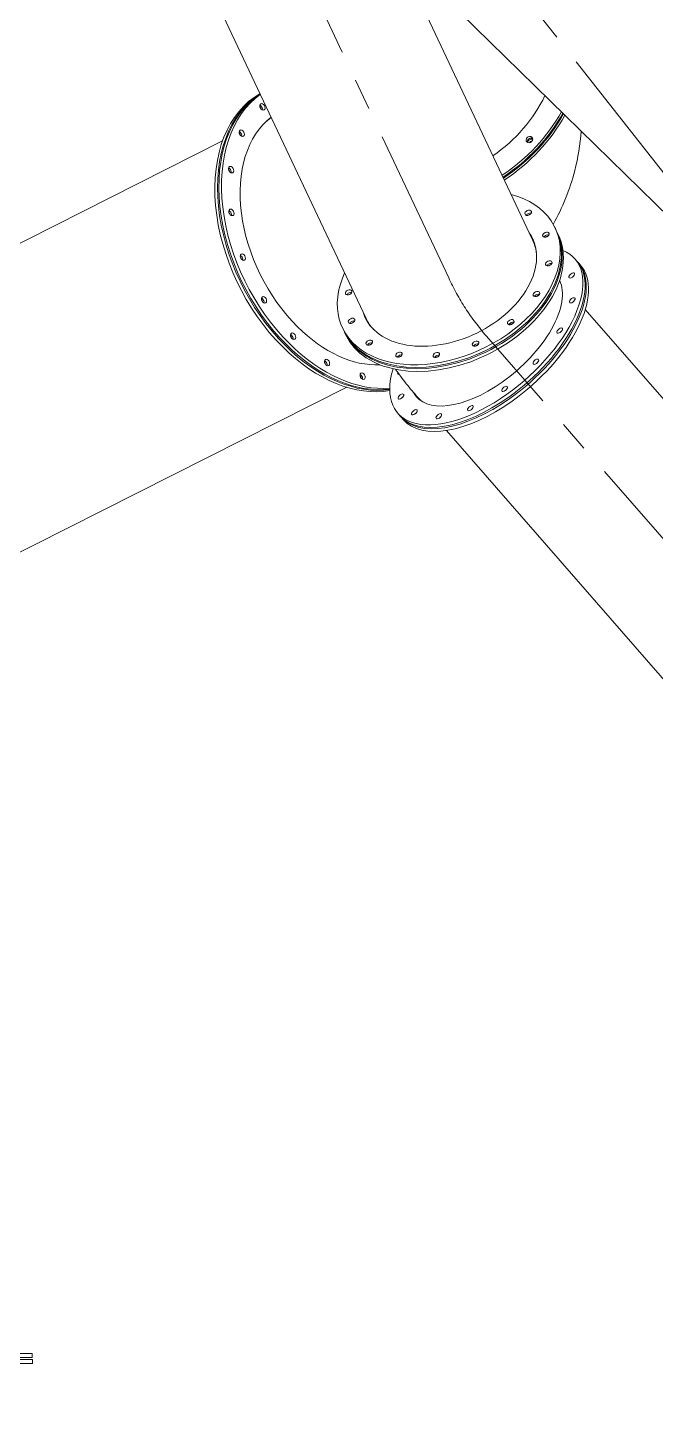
# Model space of a CAD drawing. Header units: inches. Extents: x -350577 to -266477, y -437959 to -377535.
# Drawn here: x -308458 to -307202, y -395670 to -392874 of the extents above; entities that cross this region are included whole.
import ezdxf

# ---------------------------------------------------------------- set-up
doc = ezdxf.new("R2010")
doc.units = ezdxf.units.IN
doc.header["$MEASUREMENT"] = 0
doc.linetypes.add('CENTER', pattern=[2, 1.25, -0.25, 0.25, -0.25])
doc.layers.add('CENTER       (itatec)', color=4, linetype='CENTER', lineweight=9)
doc.layers.add('ORGINAL (itatec)', color=3, linetype='Continuous', lineweight=9)

msp = doc.modelspace()

# ---------------------------------------------------------------- linework, layer by layer
at = {"layer": 'CENTER       (itatec)', "ltscale": 250}
for points in [[(-304979.7, -397738.8), (-304979.7, -396671.6, 0.173563), (-305126.8, -396260.4), (-307539.7, -393491.5, -0.071776), (-307615, -393374.9), (-308231, -392068.1), (-309404, -390275.3, -0.100144), (-309725.5, -389470), (-310519.6, -386675.4), (-310739.3, -385902.4, 0.252098), (-311567.9, -385049.3), (-313670.7, -384418.7)], [(-306429.3, -394816.5), (-306429.3, -394054, 0.167061), (-306577.4, -393623.1, 0.397737), (-306857.2, -393580.4), (-308163.3, -391922, -0.062572), (-308266.2, -391751.2), (-308870, -388198)]]:
    msp.add_lwpolyline(points, format="xyb", dxfattribs=at)
at = {"layer": 'ORGINAL (itatec)', "extrusion": (0, 1, 0)}
for p, q in [((-307037.1, -393387.4), (-307998, -392446.1)), ((-307780.6, -393456.3), (-308189, -392590.4)), ((-307446.9, -393298.9), (-307721.2, -392717.2)), ((-309087.7, -393614.8), (-308068, -393100.6)), ((-307402, -393274.4), (-307399.5, -393279.8)), ((-307398.2, -393282.5), (-307395.7, -393287.9)), ((-307362.2, -393336.8), (-307357.6, -393342)), ((-307355.3, -393344.6), (-307350.8, -393349.8)), ((-306604.8, -394283.5), (-307341.4, -393438.3)), ((-307828, -393475.3), (-307825.5, -393480.7)), ((-307824.2, -393483.4), (-307821.7, -393488.8)), ((-308838.7, -394108.6), (-307819, -393594.3)), ((-307717.3, -393646.2), (-307712.7, -393651.4)), ((-307710.4, -393654), (-307705.9, -393659.3)), ((-306852.8, -394560.6), (-307619.5, -393680.7)), ((-308449.5, -395530.3), (-308509.5, -395530.3)), ((-308509.5, -395538.3), (-308449.5, -395538.3)), ((-308449.5, -395538.3), (-308449.5, -395530.3)), ((-308449.1, -395542.3), (-308509.1, -395542.3)), ((-308509.1, -395550.3), (-308449.1, -395550.3)), ((-308449.1, -395550.3), (-308449.1, -395542.3))]:
    msp.add_line(p, q, dxfattribs=at)
at = {"layer": 'ORGINAL (itatec)', "extrusion": (0, 0, -1)}
for centre, major_axis, ratio, start_param, end_param in [((-307838.8, -393294.6), (-147.5, 292.4), 0.668123, -2.034042, -0.035297), ((-307833.5, -393292), (-147.5, 292.4), 0.668123, -2.034042, -0.062587), ((-307830.8, -393290.6), (-147.5, 292.4), 0.668123, -2.034042, -0.076259), ((-307825.5, -393287.9), (-147.5, 292.4), 0.668123, -2.034042, -0.103672), ((-307988.3, -393032.3), (-3.15, 6.25), 0.668123, -5.175634, 1.107551), ((-307996.3, -393036.3), (3.15, -6.25), 0.668123, -1.87344, -1.268152), ((-307662.7, -392936.5), (-274, -179.3), 0.853518, -2.1198, -1.57697), ((-307660.4, -392940), (-274, -179.3), 0.853518, -2.122742, -1.575191), ((-307659.3, -392941.8), (-274, -179.3), 0.853518, -2.124215, -1.574302), ((-307657, -392945.3), (-274, -179.3), 0.853518, -2.127162, -1.572524), ((-308029.6, -393085.3), (-3.15, 6.25), 0.668123, -5.175634, 1.107551), ((-308037.6, -393089.3), (3.15, -6.25), 0.668123, -1.87344, -1.268152), ((-307453.5, -393097.9), (-5.86, -3.83), 0.853518, -3.743918656468232, 2.539266650711354), ((-307450.1, -393103.2), (5.86, 3.83), 0.853518, -2.590902, -0.602326), ((-307450.1, -393103.2), (5.86, 3.83), 0.853518, -0.602326, -0.55069), ((-308051, -393158.2), (-3.15, 6.25), 0.668123, -5.175634, 1.107551), ((-308059, -393162.2), (3.15, -6.25), 0.668123, -1.87344, -1.268152), ((-307615, -393374.9), (213, 100.4), 0.668336, -0.670615, 1.606401), ((-308050.3, -393243.8), (-3.15, 6.25), 0.668123, -5.175634, 1.107551), ((-308058.2, -393247.8), (3.15, -6.25), 0.668123, -1.87344, -1.268152), ((-307455.8, -393244.7), (-6.33, -2.99), 0.668336, -4.676784, 1.606401), ((-307452, -393252.8), (6.33, 2.99), 0.668336, -1.535191, -1.266312), ((-307452, -393252.8), (6.33, 2.99), 0.668336, -1.875281, -1.535191), ((-307612.5, -393380.3), (213, 100.4), 0.668336, 0, 1.606401), ((-307611.2, -393382.9), (213, 100.4), 0.668336, -0.009452, 1.606401), ((-307608.7, -393388.3), (213, 100.4), 0.668336, 0, 1.606401), ((-307420.3, -393288.7), (-6.33, -2.99), 0.668336, -4.676784, 1.606401), ((-307416.5, -393296.7), (6.33, 2.99), 0.668336, -1.875281, -1.535191), ((-307416.5, -393296.7), (6.33, 2.99), 0.668336, -1.535191, -1.266312), ((-308027.5, -393333.7), (-3.15, 6.25), 0.668123, -5.175634, 1.107551), ((-307539.7, -393491.5), (177.5, 154.7), 0.497913, -0.246701, 1.769902), ((-308035.5, -393337.7), (3.15, -6.25), 0.668123, -1.87344, -1.268152), ((-307535.2, -393496.7), (177.5, 154.7), 0.497913, 0, 1.769902), ((-307532.9, -393499.3), (177.5, 154.7), 0.497913, -0.014792, 1.769902), ((-307528.3, -393504.6), (177.5, 154.7), 0.497913, 0, 1.769902), ((-307414.6, -393345.7), (-6.33, -2.99), 0.668336, -4.676784, 1.606401), ((-307410.8, -393353.8), (6.33, 2.99), 0.668336, -1.875281, -1.535191), ((-307410.8, -393353.8), (6.33, 2.99), 0.668336, -1.535191, -1.266312), ((-307615, -393374.9), (-213, -100.4), 0.668336, -1.535191, 0.670615), ((-307368.5, -393370.1), (-5.28, -4.6), 0.497913, -4.513283745219065, 1.769901561960522), ((-307985, -393419.1), (-3.15, 6.25), 0.668123, -5.175634, 1.107551), ((-307815.5, -393404), (-6.33, -2.99), 0.668336, -4.676784, 1.606401), ((-307811.7, -393412.1), (6.33, 2.99), 0.668336, -1.875281, -1.535191), ((-307811.7, -393412.1), (6.33, 2.99), 0.668336, -1.535191, -1.266312), ((-307439.3, -393407.2), (-6.33, -2.99), 0.668336, -4.676784, 1.606401), ((-307435.5, -393415.3), (6.33, 2.99), 0.668336, -1.875281, -1.535191), ((-307435.5, -393415.3), (6.33, 2.99), 0.668336, -1.535191, -1.266312), ((-307367.6, -393420), (-5.28, -4.6), 0.497913, -4.513283745219065, 1.769901561960522), ((-307993, -393423.2), (3.15, -6.25), 0.668123, -1.87344, -1.268152), ((-307809.7, -393461.1), (-6.33, -2.99), 0.668336, -4.676784, 1.606401), ((-307805.9, -393469.2), (6.33, 2.99), 0.668336, -1.875281, -1.535191), ((-307805.9, -393469.2), (6.33, 2.99), 0.668336, -1.535191, -1.266312), ((-307490.8, -393463.8), (-6.33, -2.99), 0.668336, -4.676784, 1.606401), ((-307487, -393471.8), (6.33, 2.99), 0.668336, -1.875281, -1.535191), ((-307487, -393471.8), (6.33, 2.99), 0.668336, -1.535191, -1.266312), ((-307926.9, -393491.7), (-3.15, 6.25), 0.668123, -5.175634, 1.107551), ((-307934.9, -393495.7), (3.15, -6.25), 0.668123, -1.87344, -1.268152), ((-307612.5, -393380.3), (-213, -100.4), 0.668336, -1.535191, 0), ((-307611.2, -393382.9), (-213, -100.4), 0.668336, -1.535191, 0.009452), ((-307608.7, -393388.3), (-213, -100.4), 0.668336, -1.535191, 0), ((-307774.3, -393505), (-6.33, -2.99), 0.668336, -4.676784, 1.606401), ((-307392.8, -393480.7), (-5.28, -4.6), 0.497913, -4.513283745219065, 1.769901561960522), ((-307838.8, -393294.6), (147.5, -292.4), 0.668123, 0.200773, 1.107551), ((-307833.5, -393292), (147.5, -292.4), 0.668123, 0.224838, 1.107551), ((-307830.8, -393290.6), (147.5, -292.4), 0.668123, 0.236717, 1.107551), ((-307825.5, -393287.9), (147.5, -292.4), 0.668123, 0.260158, 1.107551), ((-307770.5, -393513.1), (6.33, 2.99), 0.668336, -1.875281, -1.535191), ((-307770.5, -393513.1), (6.33, 2.99), 0.668336, -1.535191, -1.266312), ((-307714.6, -393529.1), (-6.33, -2.99), 0.668336, -4.676784, 1.606401), ((-307639.8, -393529.7), (-6.33, -2.99), 0.668336, -4.676784, 1.606401), ((-307561.2, -393506.8), (-6.33, -2.99), 0.668336, -4.676784, 1.606401), ((-307557.4, -393514.9), (6.33, 2.99), 0.668336, -1.875281, -1.535191), ((-307557.4, -393514.9), (6.33, 2.99), 0.668336, -1.535191, -1.266312), ((-307858.8, -393544.4), (-3.15, 6.25), 0.668123, -5.175634, 1.107551), ((-307866.8, -393548.4), (3.15, -6.25), 0.668123, -1.87344, -1.268152), ((-307710.8, -393537.2), (6.33, 2.99), 0.668336, -1.875281, -1.535191), ((-307710.8, -393537.2), (6.33, 2.99), 0.668336, -1.535191, -1.266312), ((-307636, -393537.8), (6.33, 2.99), 0.668336, -1.875281, -1.535191), ((-307636, -393537.8), (6.33, 2.99), 0.668336, -1.535191, -1.266312), ((-307440.5, -393543), (-5.28, -4.6), 0.497913, -4.513283745219065, 1.769901561960522), ((-307787.5, -393571.9), (-3.15, 6.25), 0.668123, -5.175634, 1.107551), ((-307795.5, -393575.9), (3.15, -6.25), 0.668123, -1.87344, -1.268152), ((-307539.7, -393491.5), (-177.5, -154.7), 0.497913, -1.371691, 0.673473), ((-307711.9, -393563), (-5.28, -4.6), 0.497913, -0.713027, 0.798111), ((-307710.9, -393612.8), (-5.28, -4.6), 0.497913, -4.513283745219065, 1.769901561960522), ((-307503.2, -393597.5), (-5.28, -4.6), 0.497913, -4.513283745219065, 1.769901561960522), ((-307535.2, -393496.7), (-177.5, -154.7), 0.497913, -1.371691, 0), ((-307532.9, -393499.3), (-177.5, -154.7), 0.497913, -1.371691, 0.014792), ((-307528.3, -393504.6), (-177.5, -154.7), 0.497913, -1.371691, 0), ((-307683.9, -393644.2), (-5.28, -4.6), 0.497913, -4.513283745219065, 1.769901561960522), ((-307571.5, -393635.9), (-5.28, -4.6), 0.497913, -4.513283745219065, 1.769901561960522), ((-307634.9, -393652.3), (-5.28, -4.6), 0.497913, -4.513283745219065, 1.769901561960522)]:
    msp.add_ellipse(centre, major_axis=major_axis, ratio=ratio, start_param=start_param, end_param=end_param, dxfattribs=at)
at = {"layer": 'ORGINAL (itatec)'}
for centre, major_axis, ratio, start_param, end_param in [((-307662.7, -392936.5), (232.2, 151.9), 0.853518, -1.541983, -0.952243), ((-307993.6, -393034.9), (-3.15, 6.25), 0.668123, -1.107551, -0.68978), ((-307993.6, -393034.9), (-3.15, 6.25), 0.668123, -2.451812, -1.107551), ((-307825.5, -393287.9), (-125, 247.8), 0.668123, 0.129702, 2.034042), ((-307828.1, -393289.3), (-124.5, 246.9), 0.668123, 0.11401, 0.218575), ((-308035, -393088), (-3.15, 6.25), 0.668123, -1.107551, -0.68978), ((-308035, -393088), (-3.15, 6.25), 0.668123, -2.451812, -1.107551), ((-307451.2, -393101.4), (-5.86, -3.83), 0.853518, -2.539267, -0.356344), ((-307447.8, -393106.7), (-5.86, -3.83), 0.853518, -2.082061, -1.059531), ((-307451.2, -393101.4), (5.86, 3.83), 0.853518, 0.356344, 0.602326), ((-308056.3, -393160.9), (-3.15, 6.25), 0.668123, -1.107551, -0.68978), ((-308056.3, -393160.9), (-3.15, 6.25), 0.668123, -2.451812, -1.107551), ((-308055.6, -393246.5), (-3.15, 6.25), 0.668123, -1.107551, -0.68978), ((-308055.6, -393246.5), (-3.15, 6.25), 0.668123, -2.451812, -1.107551), ((-307453.2, -393250.1), (-6.33, -2.99), 0.668336, -1.606401, -0.689305), ((-307453.2, -393250.1), (-6.33, -2.99), 0.668336, -2.452288, -1.606401), ((-307615, -393374.9), (167.8, 79.1), 0.668336, -1.606401, 0.103882), ((-307612.5, -393380.3), (167.8, 79.1), 0.668336, 0.024002, 0.103882), ((-307611.2, -393382.9), (167.8, 79.1), 0.668336, 0.036008, 0.103882), ((-307608.7, -393388.3), (167.8, 79.1), 0.668336, 0.060036, 0.103882), ((-307613.8, -393377.6), (166.9, 78.7), 0.668336, -0.21481, 0), ((-307610, -393385.6), (166.9, 78.7), 0.668336, -0.008046, 0.036203), ((-307417.8, -393294), (-6.33, -2.99), 0.668336, -1.606401, -0.689305), ((-307417.8, -393294), (-6.33, -2.99), 0.668336, -2.452288, -1.606401), ((-308032.8, -393336.4), (-3.15, 6.25), 0.668123, -1.107551, -0.68978), ((-308032.8, -393336.4), (-3.15, 6.25), 0.668123, -2.451812, -1.107551), ((-307412, -393351.1), (-6.33, -2.99), 0.668336, -1.606401, -0.689305), ((-307412, -393351.1), (-6.33, -2.99), 0.668336, -2.452288, -1.606401), ((-307539.7, -393491.5), (139.9, 121.9), 0.497913, -1.769902, -0.134995), ((-307537.4, -393494.1), (139.1, 121.2), 0.497913, -0.125373, -0.099113), ((-307364, -393375.4), (-5.28, -4.6), 0.497913, -1.668083, -1.47351), ((-307990.3, -393421.8), (-3.15, 6.25), 0.668123, -1.107551, -0.68978), ((-307813, -393409.4), (-6.33, -2.99), 0.668336, -1.606401, -0.689305), ((-307813, -393409.4), (-6.33, -2.99), 0.668336, -2.452288, -1.606401), ((-307436.8, -393412.6), (-6.33, -2.99), 0.668336, -1.606401, -0.689305), ((-307436.8, -393412.6), (-6.33, -2.99), 0.668336, -2.452288, -1.606401), ((-307990.3, -393421.8), (-3.15, 6.25), 0.668123, -2.451812, -1.107551), ((-307615, -393374.9), (-167.8, -79.1), 0.668336, -0.103882, 1.535191), ((-307363, -393425.2), (-5.28, -4.6), 0.497913, -1.668083, -1.47351), ((-307807.2, -393466.5), (-6.33, -2.99), 0.668336, -1.606401, -0.689305), ((-307807.2, -393466.5), (-6.33, -2.99), 0.668336, -2.452288, -1.606401), ((-307612.5, -393380.3), (-167.8, -79.1), 0.668336, -0.103882, -0.024002), ((-307611.2, -393382.9), (-167.8, -79.1), 0.668336, -0.103882, -0.036008), ((-307608.7, -393388.3), (-167.8, -79.1), 0.668336, -0.103882, -0.060036), ((-307613.8, -393377.6), (-166.9, -78.7), 0.668336, 0, 0.21481), ((-307610, -393385.6), (-166.9, -78.7), 0.668336, -0.036203, 0.008046), ((-307488.3, -393469.1), (-6.33, -2.99), 0.668336, -1.606401, -0.689305), ((-307488.3, -393469.1), (-6.33, -2.99), 0.668336, -2.452288, -1.606401), ((-307932.2, -393494.4), (-3.15, 6.25), 0.668123, -1.107551, -0.68978), ((-307932.2, -393494.4), (-3.15, 6.25), 0.668123, -2.451812, -1.107551), ((-307825.5, -393287.9), (125, -247.8), 0.668123, -1.107551, -0.289655), ((-307388.3, -393485.9), (-5.28, -4.6), 0.497913, -1.668083, -1.47351), ((-307771.8, -393510.4), (-6.33, -2.99), 0.668336, -1.606401, -0.689305), ((-307771.8, -393510.4), (-6.33, -2.99), 0.668336, -2.452288, -1.606401), ((-307558.7, -393512.2), (-6.33, -2.99), 0.668336, -1.606401, -0.689305), ((-307558.7, -393512.2), (-6.33, -2.99), 0.668336, -2.452288, -1.606401), ((-307864.1, -393547), (-3.15, 6.25), 0.668123, -1.107551, -0.68978), ((-307864.1, -393547), (-3.15, 6.25), 0.668123, -2.451812, -1.107551), ((-307712.1, -393534.5), (-6.33, -2.99), 0.668336, -1.606401, -0.689305), ((-307712.1, -393534.5), (-6.33, -2.99), 0.668336, -2.452288, -1.606401), ((-307637.3, -393535.1), (-6.33, -2.99), 0.668336, -1.606401, -0.689305), ((-307637.3, -393535.1), (-6.33, -2.99), 0.668336, -2.452288, -1.606401), ((-307435.9, -393548.3), (-5.28, -4.6), 0.497913, -1.668083, -1.47351), ((-307792.8, -393574.6), (-3.15, 6.25), 0.668123, -1.107551, -0.68978), ((-307792.8, -393574.6), (-3.15, 6.25), 0.668123, -2.451812, -1.107551), ((-307539.7, -393491.5), (-139.9, -121.9), 0.497913, -0.109944, 1.371691), ((-307535.2, -393496.7), (-139.9, -121.9), 0.497913, -0.105176, -0.037566), ((-307498.6, -393602.8), (-5.28, -4.6), 0.497913, -1.668083, -1.47351), ((-307706.4, -393618.1), (-5.28, -4.6), 0.497913, -1.668083, -1.47351), ((-307532.9, -393499.3), (-139.9, -121.9), 0.497913, -0.104119, -0.056366), ((-307537.4, -393494.1), (-139.1, -121.2), 0.497913, 0, 0.125373), ((-307528.3, -393504.6), (-139.9, -121.9), 0.497913, -0.111131, -0.094032), ((-307530.6, -393501.9), (-139.1, -121.2), 0.497913, -0.056672, -0.039551), ((-307566.9, -393641.1), (-5.28, -4.6), 0.497913, -1.668083, -1.47351), ((-307679.3, -393649.4), (-5.28, -4.6), 0.497913, -1.668083, -1.47351), ((-307630.4, -393657.5), (-5.28, -4.6), 0.497913, -1.668083, -1.47351)]:
    msp.add_ellipse(centre, major_axis=major_axis, ratio=ratio, start_param=start_param, end_param=end_param, dxfattribs=at)
for points, knots in [([(-307405.5, -393267.8), (-307387.4, -393234.7), (-307372.6, -393198.5), (-307356, -393134.6), (-307351.5, -393108.1), (-307349.4, -393081.4)], [2.8996268, 2.8996268, 2.8996268, 2.8996268, 3.0245269, 3.0245269, 3.1071615, 3.1071615, 3.1071615, 3.1071615]), ([(-307676.5, -393615.3), (-307684.6, -393606), (-307692.5, -393596.6), (-307707.4, -393577.6), (-307714.6, -393568.1), (-307721.5, -393558.3)], [5.6329289, 5.6329289, 5.6329289, 5.6329289, 5.6942063, 5.6942063, 5.7543105, 5.7543105, 5.7543105, 5.7543105])]:
    msp.add_open_spline(points, degree=3, knots=knots, dxfattribs=at)
for points in [[(-307442.7, -393307.8), (-307442.8, -393307.5), (-307443, -393307.2), (-307443.1, -393306.9)], [(-307776.4, -393465.2), (-307776.6, -393464.9), (-307776.7, -393464.6), (-307776.8, -393464.3)]]:
    msp.add_open_spline(points, degree=3, dxfattribs=at)

doc.saveas('drawing.dxf')
